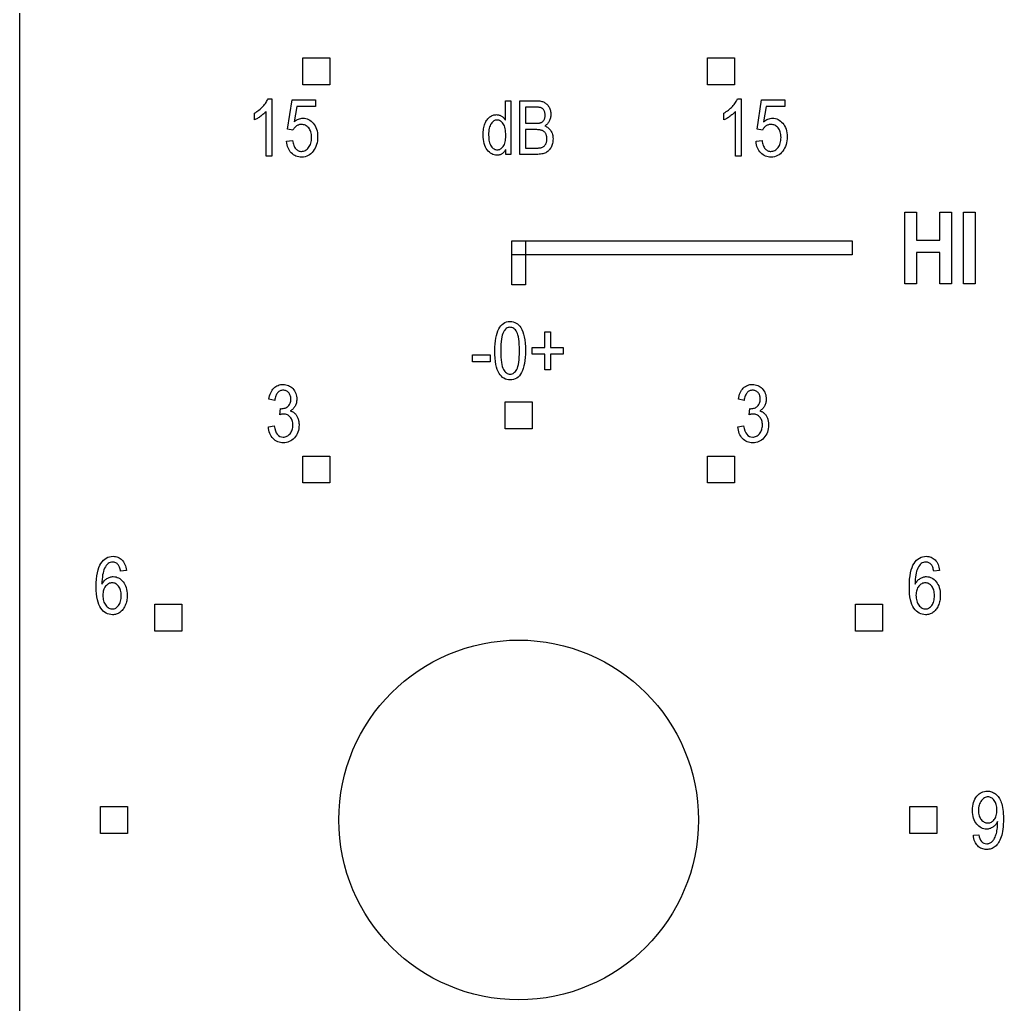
# Model space of a CAD drawing. Header units: millimetres. Extents: x 0 to 40, y 0 to 514.
# Drawn here: x 0 to 19.75, y 401.31 to 421.02 of the extents above; entities that cross this region are included whole.
import ezdxf

# ---------------------------------------------------------------- set-up
doc = ezdxf.new("R2010")
doc.units = ezdxf.units.MM
for name, color, linetype in [('CUT', 1, 'CONTINUOUS'), ('LEGEND', 2, 'CONTINUOUS'), ('OUTLINE', 7, 'CONTINUOUS')]:
    doc.layers.add(name, color=color, linetype=linetype)

msp = doc.modelspace()

# ---------------------------------------------------------------- linework, layer by layer
at = {"layer": 'CUT'}
msp.add_circle((9.99, 405), 3.6, dxfattribs=at)
at = {"layer": 'LEGEND'}
for points in [[(5.67, 420.2552), (6.21, 420.2552), (6.21, 419.7152), (5.67, 419.7152)], [(13.77, 420.2552), (14.31, 420.2552), (14.31, 419.7152), (13.77, 419.7152)], [(5.047, 418.2867), (4.9314, 418.2867), (4.9314, 419.1828), (4.921, 419.171), (4.9098, 419.1592), (4.8977, 419.1474), (4.8847, 419.1354), (4.8709, 419.1234), (4.8563, 419.1114), (4.8407, 419.0993), (4.8244, 419.0871), (4.8077, 419.0753), (4.7915, 419.0642), (4.7755, 419.0538), (4.7599, 419.0442), (4.7447, 419.0354), (4.7297, 419.0273), (4.7152, 419.0199), (4.7009, 419.0133), (4.7009, 419.1492), (4.7244, 419.1633), (4.7472, 419.1781), (4.7693, 419.1936), (4.7907, 419.2099), (4.8114, 419.227), (4.8314, 419.2449), (4.8507, 419.2635), (4.8693, 419.2828), (4.8869, 419.3025), (4.9031, 419.322), (4.918, 419.3414), (4.9315, 419.3607), (4.9437, 419.3799), (4.9545, 419.399), (4.9639, 419.4179), (4.972, 419.4367), (5.047, 419.4367)], [(5.3423, 418.5867), (5.4634, 418.5992), (5.4675, 418.5727), (5.4727, 418.548), (5.479, 418.525), (5.4864, 418.5038), (5.4949, 418.4843), (5.5045, 418.4666), (5.5153, 418.4506), (5.5271, 418.4363), (5.5398, 418.4238), (5.5529, 418.4129), (5.5666, 418.4037), (5.5807, 418.3962), (5.5954, 418.3903), (5.6105, 418.3861), (5.6262, 418.3836), (5.6423, 418.3828), (5.6625, 418.384), (5.6819, 418.3875), (5.7007, 418.3934), (5.7187, 418.4016), (5.736, 418.4122), (5.7526, 418.4252), (5.7686, 418.4405), (5.7838, 418.4582), (5.7977, 418.4779), (5.8097, 418.4993), (5.8199, 418.5225), (5.8283, 418.5473), (5.8348, 418.5739), (5.8394, 418.6023), (5.8422, 418.6323), (5.8431, 418.664), (5.8422, 418.6939), (5.8395, 418.7219), (5.8351, 418.7483), (5.8288, 418.7729), (5.8207, 418.7959), (5.8108, 418.8171), (5.7992, 418.8365), (5.7857, 418.8543), (5.7709, 418.8701), (5.7552, 418.8838), (5.7385, 418.8955), (5.721, 418.905), (5.7025, 418.9124), (5.6831, 418.9176), (5.6628, 418.9208), (5.6416, 418.9219), (5.6286, 418.9214), (5.6158, 418.92), (5.6032, 418.9177), (5.5909, 418.9145), (5.5787, 418.9104), (5.5668, 418.9054), (5.555, 418.8994), (5.5435, 418.8926), (5.5324, 418.8849), (5.5219, 418.8765), (5.5119, 418.8674), (5.5026, 418.8575), (5.4939, 418.8469), (5.4857, 418.8357), (5.4782, 418.8236), (5.4713, 418.8109), (5.3627, 418.8281), (5.4541, 419.4164), (5.9205, 419.4164), (5.9205, 419.282), (5.5463, 419.282), (5.4955, 418.9742), (5.5165, 418.9911), (5.5379, 419.0057), (5.5596, 419.018), (5.5816, 419.0281), (5.6039, 419.036), (5.6266, 419.0416), (5.6495, 419.045), (5.6728, 419.0461), (5.7018, 419.0445), (5.7299, 419.0398), (5.7569, 419.032), (5.7831, 419.021), (5.8082, 419.0069), (5.8324, 418.9896), (5.8556, 418.9692), (5.8779, 418.9457), (5.8983, 418.9195), (5.916, 418.8911), (5.931, 418.8606), (5.9432, 418.8278), (5.9528, 418.7929), (5.9596, 418.7558), (5.9636, 418.7165), (5.965, 418.675), (5.9636, 418.6337), (5.9596, 418.594), (5.9528, 418.5558), (5.9432, 418.519), (5.931, 418.4838), (5.916, 418.4501), (5.8983, 418.4178), (5.8779, 418.3871), (5.8552, 418.359), (5.8306, 418.3346), (5.8042, 418.314), (5.7758, 418.2972), (5.7457, 418.284), (5.7136, 418.2747), (5.6797, 418.269), (5.6439, 418.2672), (5.614, 418.2685), (5.5853, 418.2725), (5.5578, 418.2791), (5.5315, 418.2884), (5.5064, 418.3003), (5.4824, 418.3149), (5.4596, 418.3321), (5.438, 418.3519), (5.4182, 418.3742), (5.4006, 418.3984), (5.3852, 418.4247), (5.3721, 418.453), (5.3613, 418.4834), (5.3527, 418.5158), (5.3464, 418.5502), (5.3423, 418.5867)], [(9.7307, 418.3225), (9.7307, 418.4206), (9.7231, 418.407), (9.715, 418.3941), (9.7064, 418.3821), (9.6972, 418.3709), (9.6875, 418.3606), (9.6773, 418.3511), (9.6666, 418.3424), (9.6553, 418.3346), (9.6436, 418.3276), (9.6318, 418.3216), (9.6196, 418.3165), (9.6073, 418.3123), (9.5947, 418.3091), (9.5819, 418.3068), (9.5689, 418.3054), (9.5557, 418.3049), (9.528, 418.3066), (9.5012, 418.3116), (9.4754, 418.3199), (9.4505, 418.3316), (9.4266, 418.3465), (9.4036, 418.3649), (9.3816, 418.3865), (9.3605, 418.4115), (9.3412, 418.4395), (9.3244, 418.4702), (9.3103, 418.5036), (9.2987, 418.5398), (9.2897, 418.5786), (9.2832, 418.6202), (9.2794, 418.6644), (9.2781, 418.7114), (9.2787, 418.7439), (9.2804, 418.7752), (9.2832, 418.8052), (9.2872, 418.8339), (9.2924, 418.8614), (9.2987, 418.8876), (9.3061, 418.9126), (9.3147, 418.9363), (9.3242, 418.9586), (9.3346, 418.9794), (9.3456, 418.9988), (9.3575, 419.0166), (9.3701, 419.033), (9.3834, 419.0479), (9.3976, 419.0613), (9.4125, 419.0732), (9.428, 419.0837), (9.4439, 419.0928), (9.4603, 419.1005), (9.477, 419.1067), (9.4942, 419.1116), (9.5118, 419.1151), (9.5299, 419.1172), (9.5483, 419.1179), (9.5616, 419.1175), (9.5746, 419.1161), (9.5874, 419.1139), (9.5999, 419.1109), (9.6122, 419.1069), (9.6242, 419.102), (9.636, 419.0963), (9.6476, 419.0897), (9.6588, 419.0823), (9.6695, 419.0742), (9.6797, 419.0654), (9.6894, 419.0559), (9.6987, 419.0457), (9.7074, 419.0348), (9.7156, 419.0233), (9.7234, 419.011), (9.7234, 419.3962), (9.8318, 419.3962), (9.8318, 418.3225)], [(10.0127, 418.3225), (10.0127, 419.3962), (10.343, 419.3962), (10.3675, 419.3957), (10.3906, 419.3943), (10.4124, 419.3918), (10.4329, 419.3884), (10.4521, 419.3841), (10.4701, 419.3787), (10.4867, 419.3724), (10.502, 419.3651), (10.5163, 419.3568), (10.5299, 419.3474), (10.5429, 419.3369), (10.5552, 419.3253), (10.5669, 419.3126), (10.5779, 419.2988), (10.5882, 419.284), (10.5979, 419.2681), (10.6067, 419.2514), (10.6143, 419.2342), (10.6207, 419.2167), (10.6259, 419.1987), (10.63, 419.1802), (10.6329, 419.1613), (10.6347, 419.142), (10.6353, 419.1223), (10.6348, 419.104), (10.6332, 419.0862), (10.6307, 419.0689), (10.6272, 419.052), (10.6227, 419.0356), (10.6171, 419.0196), (10.6106, 419.0041), (10.603, 418.989), (10.5946, 418.9745), (10.5853, 418.9608), (10.5752, 418.9478), (10.5642, 418.9355), (10.5525, 418.924), (10.5399, 418.9132), (10.5265, 418.9031), (10.5122, 418.8938), (10.5309, 418.8862), (10.5486, 418.8774), (10.5653, 418.8674), (10.581, 418.8562), (10.5956, 418.8437), (10.6092, 418.83), (10.6218, 418.8151), (10.6334, 418.7989), (10.6438, 418.7817), (10.6528, 418.7635), (10.6604, 418.7443), (10.6667, 418.7241), (10.6715, 418.703), (10.675, 418.6809), (10.6771, 418.6578), (10.6777, 418.6338), (10.6771, 418.6098), (10.6752, 418.5866), (10.6721, 418.5641), (10.6678, 418.5423), (10.6622, 418.5213), (10.6553, 418.501), (10.6472, 418.4815), (10.6378, 418.4628), (10.6274, 418.445), (10.6162, 418.4285), (10.6041, 418.4132), (10.5912, 418.3992), (10.5775, 418.3865), (10.5629, 418.375), (10.5475, 418.3648), (10.5313, 418.3558), (10.5138, 418.348), (10.4948, 418.3412), (10.4743, 418.3355), (10.4522, 418.3308), (10.4285, 418.3272), (10.4033, 418.3246), (10.3765, 418.323), (10.3482, 418.3225)], [(14.447, 418.2867), (14.3314, 418.2867), (14.3314, 419.1828), (14.321, 419.171), (14.3098, 419.1592), (14.2977, 419.1474), (14.2847, 419.1354), (14.2709, 419.1234), (14.2563, 419.1114), (14.2407, 419.0993), (14.2244, 419.0871), (14.2077, 419.0753), (14.1915, 419.0642), (14.1755, 419.0538), (14.1599, 419.0442), (14.1447, 419.0354), (14.1297, 419.0273), (14.1152, 419.0199), (14.1009, 419.0133), (14.1009, 419.1492), (14.1244, 419.1633), (14.1472, 419.1781), (14.1693, 419.1936), (14.1907, 419.2099), (14.2114, 419.227), (14.2314, 419.2449), (14.2507, 419.2635), (14.2693, 419.2828), (14.2869, 419.3025), (14.3031, 419.322), (14.318, 419.3414), (14.3315, 419.3607), (14.3437, 419.3799), (14.3545, 419.399), (14.3639, 419.4179), (14.372, 419.4367), (14.447, 419.4367)], [(14.7423, 418.5867), (14.8634, 418.5992), (14.8675, 418.5727), (14.8727, 418.548), (14.879, 418.525), (14.8864, 418.5038), (14.8949, 418.4843), (14.9045, 418.4666), (14.9153, 418.4506), (14.9271, 418.4363), (14.9398, 418.4238), (14.9529, 418.4129), (14.9666, 418.4037), (14.9807, 418.3962), (14.9954, 418.3903), (15.0105, 418.3861), (15.0262, 418.3836), (15.0423, 418.3828), (15.0625, 418.384), (15.0819, 418.3875), (15.1007, 418.3934), (15.1187, 418.4016), (15.136, 418.4122), (15.1526, 418.4252), (15.1686, 418.4405), (15.1837, 418.4582), (15.1977, 418.4779), (15.2097, 418.4993), (15.2199, 418.5225), (15.2283, 418.5473), (15.2348, 418.5739), (15.2394, 418.6023), (15.2422, 418.6323), (15.2431, 418.664), (15.2422, 418.6939), (15.2395, 418.7219), (15.2351, 418.7483), (15.2288, 418.7729), (15.2207, 418.7959), (15.2108, 418.8171), (15.1992, 418.8365), (15.1857, 418.8543), (15.1709, 418.8701), (15.1552, 418.8838), (15.1385, 418.8955), (15.121, 418.905), (15.1025, 418.9124), (15.0831, 418.9176), (15.0628, 418.9208), (15.0416, 418.9219), (15.0286, 418.9214), (15.0158, 418.92), (15.0032, 418.9177), (14.9909, 418.9145), (14.9787, 418.9104), (14.9668, 418.9054), (14.955, 418.8994), (14.9435, 418.8926), (14.9324, 418.8849), (14.9219, 418.8765), (14.9119, 418.8674), (14.9026, 418.8575), (14.8939, 418.8469), (14.8857, 418.8357), (14.8782, 418.8236), (14.8712, 418.8109), (14.7627, 418.8281), (14.8541, 419.4164), (15.3205, 419.4164), (15.3205, 419.282), (14.9462, 419.282), (14.8955, 418.9742), (14.9165, 418.9911), (14.9379, 419.0057), (14.9596, 419.018), (14.9816, 419.0281), (15.0039, 419.036), (15.0266, 419.0416), (15.0495, 419.045), (15.0728, 419.0461), (15.1018, 419.0445), (15.1299, 419.0398), (15.1569, 419.032), (15.1831, 419.021), (15.2082, 419.0069), (15.2324, 418.9896), (15.2556, 418.9692), (15.2779, 418.9457), (15.2983, 418.9195), (15.316, 418.8911), (15.331, 418.8606), (15.3432, 418.8278), (15.3528, 418.7929), (15.3596, 418.7558), (15.3636, 418.7165), (15.365, 418.675), (15.3636, 418.6337), (15.3596, 418.594), (15.3528, 418.5558), (15.3432, 418.519), (15.331, 418.4838), (15.316, 418.4501), (15.2983, 418.4178), (15.2779, 418.3871), (15.2552, 418.359), (15.2306, 418.3346), (15.2042, 418.314), (15.1758, 418.2972), (15.1457, 418.284), (15.1136, 418.2747), (15.0797, 418.269), (15.0439, 418.2672), (15.014, 418.2685), (14.9853, 418.2725), (14.9578, 418.2791), (14.9315, 418.2884), (14.9064, 418.3003), (14.8824, 418.3149), (14.8596, 418.3321), (14.838, 418.3519), (14.8182, 418.3742), (14.8006, 418.3984), (14.7852, 418.4247), (14.7721, 418.453), (14.7613, 418.4834), (14.7527, 418.5158), (14.7464, 418.5502), (14.7423, 418.5867)], [(10.1292, 418.9451), (10.3196, 418.9451), (10.3376, 418.9452), (10.3542, 418.9457), (10.3695, 418.9465), (10.3835, 418.9476), (10.3961, 418.9491), (10.4073, 418.9508), (10.4172, 418.9529), (10.4258, 418.9553), (10.4368, 418.9595), (10.4472, 418.9643), (10.4569, 418.9698), (10.466, 418.9759), (10.4744, 418.9827), (10.4822, 418.9901), (10.4893, 418.9982), (10.4957, 419.0069), (10.5015, 419.0164), (10.5065, 419.0267), (10.5107, 419.0378), (10.5141, 419.0497), (10.5168, 419.0624), (10.5187, 419.076), (10.5199, 419.0903), (10.5203, 419.1055), (10.5199, 419.1196), (10.5189, 419.1332), (10.5171, 419.1461), (10.5147, 419.1585), (10.5115, 419.1702), (10.5077, 419.1813), (10.5032, 419.1919), (10.4979, 419.2018), (10.4921, 419.211), (10.4858, 419.2195), (10.4791, 419.2273), (10.4719, 419.2343), (10.4643, 419.2405), (10.4562, 419.2461), (10.4476, 419.2508), (10.4386, 419.2549), (10.4284, 419.2583), (10.4164, 419.2613), (10.4026, 419.2638), (10.3869, 419.2659), (10.3693, 419.2675), (10.35, 419.2686), (10.3287, 419.2693), (10.3057, 419.2695), (10.1292, 419.2695)], [(9.3887, 418.7107), (9.3895, 418.6742), (9.392, 418.6401), (9.396, 418.6084), (9.4018, 418.5792), (9.4091, 418.5524), (9.4181, 418.528), (9.4288, 418.5061), (9.441, 418.4866), (9.4544, 418.4694), (9.4683, 418.4545), (9.4827, 418.4419), (9.4977, 418.4316), (9.5132, 418.4236), (9.5293, 418.4179), (9.5459, 418.4145), (9.563, 418.4133), (9.5799, 418.4144), (9.5963, 418.4177), (9.6121, 418.4232), (9.6273, 418.4309), (9.6419, 418.4408), (9.656, 418.4529), (9.6695, 418.4671), (9.6824, 418.4836), (9.6942, 418.5023), (9.7045, 418.5233), (9.7132, 418.5465), (9.7203, 418.5719), (9.7258, 418.5996), (9.7298, 418.6295), (9.7321, 418.6616), (9.7329, 418.696), (9.7321, 418.7355), (9.7298, 418.7722), (9.7258, 418.8061), (9.7203, 418.8373), (9.7132, 418.8657), (9.7045, 418.8914), (9.6942, 418.9143), (9.6824, 418.9344), (9.6693, 418.952), (9.6555, 418.9673), (9.6408, 418.9802), (9.6253, 418.9907), (9.6089, 418.999), (9.5917, 419.0048), (9.5738, 419.0083), (9.5549, 419.0095), (9.5382, 419.0084), (9.5221, 419.005), (9.5065, 418.9994), (9.4916, 418.9915), (9.4772, 418.9813), (9.4635, 418.9689), (9.4503, 418.9543), (9.4378, 418.9374), (9.4263, 418.918), (9.4163, 418.8961), (9.4079, 418.8717), (9.4009, 418.8446), (9.3956, 418.815), (9.3917, 418.7828), (9.3894, 418.748), (9.3887, 418.7107)], [(10.1292, 418.4492), (10.3482, 418.4492), (10.3657, 418.4494), (10.382, 418.45), (10.3972, 418.4511), (10.4111, 418.4525), (10.4239, 418.4544), (10.4355, 418.4566), (10.4459, 418.4593), (10.4551, 418.4624), (10.4672, 418.4675), (10.4785, 418.4734), (10.4891, 418.4801), (10.4989, 418.4876), (10.508, 418.4958), (10.5164, 418.5048), (10.524, 418.5145), (10.5309, 418.525), (10.537, 418.5363), (10.5423, 418.5482), (10.5467, 418.5608), (10.5504, 418.5742), (10.5532, 418.5882), (10.5553, 418.6029), (10.5565, 418.6184), (10.5569, 418.6345), (10.5565, 418.6494), (10.5553, 418.6637), (10.5534, 418.6775), (10.5507, 418.6906), (10.5472, 418.7032), (10.5429, 418.7152), (10.5378, 418.7266), (10.532, 418.7374), (10.5255, 418.7476), (10.5185, 418.7571), (10.5109, 418.7658), (10.5028, 418.7739), (10.4941, 418.7812), (10.485, 418.7878), (10.4752, 418.7937), (10.465, 418.7989), (10.4537, 418.8035), (10.4409, 418.8074), (10.4266, 418.8108), (10.4109, 418.8135), (10.3936, 418.8156), (10.3748, 418.8171), (10.3545, 418.818), (10.3328, 418.8183), (10.1292, 418.8183)], [(17.7193, 415.7342), (17.7193, 417.1658), (17.9557, 417.1658), (17.9557, 416.6023), (18.4205, 416.6023), (18.4205, 417.1658), (18.6578, 417.1658), (18.6578, 415.7342), (18.4205, 415.7342), (18.4205, 416.3602), (17.9557, 416.3602), (17.9557, 415.7342)], [(18.8951, 415.7342), (18.8951, 417.1658), (19.1314, 417.1658), (19.1314, 415.7342)], [(9.85, 416.59), (16.67, 416.59), (16.67, 416.31), (9.85, 416.31)], [(9.85, 416.59), (10.13, 416.59), (10.13, 415.71), (9.85, 415.71)], [(9.5127, 414.3922), (9.5139, 414.4621), (9.5175, 414.5276), (9.5236, 414.5887), (9.5321, 414.6455), (9.543, 414.6979), (9.5564, 414.7459), (9.5722, 414.7896), (9.5904, 414.8289), (9.611, 414.8637), (9.6339, 414.8938), (9.6591, 414.9194), (9.6866, 414.9402), (9.7164, 414.9565), (9.7485, 414.9681), (9.783, 414.975), (9.8197, 414.9773), (9.8524, 414.9755), (9.8833, 414.9698), (9.9124, 414.9604), (9.9398, 414.9473), (9.9654, 414.9303), (9.9892, 414.9097), (10.0112, 414.8852), (10.0314, 414.857), (10.0534, 414.818), (10.0724, 414.7735), (10.0885, 414.7235), (10.1017, 414.6682), (10.112, 414.6073), (10.1193, 414.5411), (10.1237, 414.4693), (10.1252, 414.3922), (10.1239, 414.3227), (10.1203, 414.2574), (10.1143, 414.1965), (10.1058, 414.1399), (10.0949, 414.0877), (10.0817, 414.0397), (10.0659, 413.996), (10.0478, 413.9566), (10.0273, 413.9218), (10.0045, 413.8915), (9.9793, 413.8659), (9.9517, 413.845), (9.9218, 413.8287), (9.8896, 413.8171), (9.855, 413.8101), (9.8181, 413.8078), (9.7853, 413.8099), (9.754, 413.816), (9.7242, 413.8263), (9.696, 413.8406), (9.6692, 413.8591), (9.644, 413.8816), (9.6204, 413.9083), (9.5982, 413.9391), (9.5782, 413.9749), (9.5608, 414.0166), (9.5461, 414.0643), (9.534, 414.118), (9.5247, 414.1776), (9.518, 414.2432), (9.514, 414.3147), (9.5127, 414.3922)], [(9.6306, 414.3922), (9.6315, 414.3253), (9.634, 414.2642), (9.6382, 414.2089), (9.644, 414.1593), (9.6515, 414.1154), (9.6607, 414.0773), (9.6716, 414.045), (9.6841, 414.0184), (9.698, 413.9961), (9.7128, 413.9768), (9.7285, 413.9605), (9.7452, 413.9472), (9.7628, 413.9368), (9.7813, 413.9294), (9.8008, 413.9249), (9.8213, 413.9234), (9.8406, 413.9249), (9.8591, 413.9294), (9.8768, 413.937), (9.8937, 413.9475), (9.9098, 413.961), (9.9251, 413.9775), (9.9396, 413.997), (9.9533, 414.0195), (9.9657, 414.0464), (9.9765, 414.0789), (9.9857, 414.117), (9.9931, 414.1607), (9.9989, 414.2101), (10.0031, 414.2652), (10.0056, 414.3259), (10.0064, 414.3922), (10.0056, 414.4592), (10.0031, 414.5205), (9.9989, 414.5759), (9.993, 414.6256), (9.9855, 414.6695), (9.9763, 414.7076), (9.9654, 414.7399), (9.9529, 414.7664), (9.939, 414.7886), (9.9242, 414.8078), (9.9083, 414.824), (9.8915, 414.8373), (9.8736, 414.8476), (9.8548, 414.855), (9.835, 414.8595), (9.8142, 414.8609), (9.7951, 414.8594), (9.7767, 414.8549), (9.7592, 414.8474), (9.7424, 414.8369), (9.7265, 414.8234), (9.7113, 414.8069), (9.6969, 414.7874), (9.6834, 414.7648), (9.671, 414.738), (9.6603, 414.7055), (9.6512, 414.6674), (9.6438, 414.6236), (9.638, 414.5742), (9.6339, 414.5192), (9.6314, 414.4585), (9.6306, 414.3922)], [(10.5173, 414.0125), (10.5173, 414.3266), (10.2619, 414.3266), (10.2619, 414.4578), (10.5173, 414.4578), (10.5173, 414.7695), (10.6267, 414.7695), (10.6267, 414.4578), (10.8822, 414.4578), (10.8822, 414.3266), (10.6267, 414.3266), (10.6267, 414.0125)], [(9.065, 414.1711), (9.065, 414.3125), (9.4189, 414.3125), (9.4189, 414.1711)], [(4.9783, 412.8703), (5.0939, 412.8891), (5.1046, 412.8363), (5.1188, 412.7906), (5.1364, 412.752), (5.1574, 412.7203), (5.1819, 412.6957), (5.2098, 412.6781), (5.2411, 412.6676), (5.2759, 412.6641), (5.2953, 412.6651), (5.3141, 412.6683), (5.3322, 412.6735), (5.3496, 412.6808), (5.3663, 412.6902), (5.3824, 412.7016), (5.3979, 412.7152), (5.4127, 412.7309), (5.4262, 412.7482), (5.4379, 412.7667), (5.4479, 412.7865), (5.456, 412.8075), (5.4623, 412.8298), (5.4669, 412.8533), (5.4696, 412.878), (5.4705, 412.9039), (5.4696, 412.9283), (5.4671, 412.9515), (5.463, 412.9734), (5.4572, 412.9942), (5.4497, 413.0137), (5.4406, 413.0319), (5.4298, 413.049), (5.4173, 413.0649), (5.4037, 413.0791), (5.3893, 413.0915), (5.3741, 413.102), (5.3582, 413.1106), (5.3415, 413.1172), (5.324, 413.122), (5.3058, 413.1248), (5.2869, 413.1258), (5.2784, 413.1256), (5.2695, 413.1248), (5.2601, 413.1236), (5.2502, 413.1219), (5.2398, 413.1197), (5.2289, 413.117), (5.2175, 413.1138), (5.2056, 413.1102), (5.2189, 413.2336), (5.2369, 413.232), (5.2577, 413.2329), (5.2775, 413.2353), (5.2962, 413.2394), (5.314, 413.2451), (5.3308, 413.2525), (5.3466, 413.2615), (5.3614, 413.2721), (5.3752, 413.2844), (5.3876, 413.298), (5.3984, 413.3128), (5.4075, 413.3286), (5.415, 413.3455), (5.4208, 413.3636), (5.425, 413.3827), (5.4275, 413.4029), (5.4283, 413.4242), (5.4276, 413.4439), (5.4255, 413.4625), (5.422, 413.4801), (5.4171, 413.4968), (5.4109, 413.5125), (5.4032, 413.5271), (5.3942, 413.5408), (5.3838, 413.5535), (5.3723, 413.565), (5.3603, 413.5749), (5.3476, 413.5833), (5.3343, 413.5902), (5.3205, 413.5955), (5.306, 413.5993), (5.2909, 413.6016), (5.2752, 413.6024), (5.2589, 413.6016), (5.2432, 413.5992), (5.2283, 413.5952), (5.2139, 413.5896), (5.2002, 413.5824), (5.1872, 413.5736), (5.1748, 413.5632), (5.163, 413.5512), (5.1521, 413.5376), (5.1423, 413.5223), (5.1334, 413.5054), (5.1256, 413.4868), (5.1189, 413.4666), (5.1132, 413.4448), (5.1085, 413.4213), (5.1048, 413.3961), (4.99, 413.4211), (4.9963, 413.4567), (5.0044, 413.4901), (5.0141, 413.5212), (5.0255, 413.55), (5.0387, 413.5766), (5.0536, 413.601), (5.0702, 413.6231), (5.0884, 413.643), (5.1081, 413.6606), (5.1287, 413.6758), (5.1504, 413.6887), (5.173, 413.6992), (5.1967, 413.7074), (5.2213, 413.7133), (5.2469, 413.7168), (5.2736, 413.718), (5.3016, 413.7167), (5.3285, 413.7127), (5.3543, 413.7061), (5.3791, 413.6969), (5.4027, 413.685), (5.4254, 413.6705), (5.4469, 413.6534), (5.4673, 413.6336), (5.486, 413.6118), (5.5022, 413.5887), (5.5159, 413.5642), (5.5271, 413.5383), (5.5358, 413.511), (5.5421, 413.4824), (5.5458, 413.4525), (5.547, 413.4211), (5.5465, 413.4019), (5.5449, 413.3832), (5.5423, 413.365), (5.5385, 413.3475), (5.5338, 413.3305), (5.5279, 413.314), (5.521, 413.2981), (5.513, 413.2828), (5.5041, 413.2682), (5.4944, 413.2544), (5.4838, 413.2413), (5.4723, 413.2291), (5.46, 413.2177), (5.4469, 413.2071), (5.4329, 413.1973), (5.4181, 413.1883), (5.4319, 413.1841), (5.445, 413.1792), (5.4576, 413.1737), (5.4695, 413.1676), (5.4808, 413.1608), (5.4915, 413.1534), (5.5016, 413.1454), (5.5111, 413.1367), (5.5201, 413.1274), (5.5286, 413.1173), (5.5367, 413.1064), (5.5443, 413.0947), (5.5515, 413.0824), (5.5583, 413.0692), (5.5646, 413.0553), (5.5705, 413.0406), (5.5758, 413.0254), (5.5804, 413.0097), (5.5843, 412.9935), (5.5875, 412.977), (5.5899, 412.96), (5.5917, 412.9425), (5.5928, 412.9246), (5.5931, 412.9063), (5.5917, 412.8677), (5.5873, 412.8309), (5.5801, 412.796), (5.5699, 412.7628), (5.5568, 412.7314), (5.5408, 412.7018), (5.5219, 412.6741), (5.5002, 412.6481), (5.4763, 412.6245), (5.4514, 412.6041), (5.4253, 412.5869), (5.398, 412.5728), (5.3696, 412.5618), (5.34, 412.5539), (5.3093, 412.5492), (5.2775, 412.5477), (5.248, 412.549), (5.2196, 412.5531), (5.1924, 412.56), (5.1664, 412.5695), (5.1415, 412.5818), (5.1177, 412.5969), (5.0951, 412.6147), (5.0736, 412.6352), (5.0538, 412.658), (5.0363, 412.6827), (5.021, 412.7093), (5.008, 412.7377), (4.9972, 412.768), (4.9886, 412.8003), (4.9823, 412.8344), (4.9783, 412.8703)], [(14.3783, 412.8703), (14.4939, 412.8891), (14.5046, 412.8363), (14.5188, 412.7906), (14.5364, 412.752), (14.5574, 412.7203), (14.5819, 412.6957), (14.6098, 412.6781), (14.6411, 412.6676), (14.6759, 412.6641), (14.6953, 412.6651), (14.7141, 412.6683), (14.7322, 412.6735), (14.7496, 412.6808), (14.7663, 412.6902), (14.7824, 412.7016), (14.7979, 412.7152), (14.8127, 412.7309), (14.8262, 412.7482), (14.8379, 412.7667), (14.8479, 412.7865), (14.856, 412.8075), (14.8623, 412.8298), (14.8669, 412.8533), (14.8696, 412.878), (14.8705, 412.9039), (14.8696, 412.9283), (14.8671, 412.9515), (14.863, 412.9734), (14.8572, 412.9942), (14.8497, 413.0137), (14.8406, 413.0319), (14.8298, 413.049), (14.8173, 413.0649), (14.8037, 413.0791), (14.7893, 413.0915), (14.7741, 413.102), (14.7582, 413.1106), (14.7415, 413.1172), (14.724, 413.122), (14.7058, 413.1248), (14.6869, 413.1258), (14.6784, 413.1256), (14.6695, 413.1248), (14.6601, 413.1236), (14.6502, 413.1219), (14.6398, 413.1197), (14.6289, 413.117), (14.6175, 413.1138), (14.6056, 413.1102), (14.6189, 413.2336), (14.6369, 413.232), (14.6577, 413.2329), (14.6775, 413.2353), (14.6962, 413.2394), (14.714, 413.2451), (14.7308, 413.2525), (14.7466, 413.2615), (14.7614, 413.2721), (14.7752, 413.2844), (14.7876, 413.298), (14.7984, 413.3128), (14.8075, 413.3286), (14.815, 413.3455), (14.8208, 413.3636), (14.825, 413.3827), (14.8275, 413.4029), (14.8283, 413.4242), (14.8276, 413.4439), (14.8255, 413.4625), (14.822, 413.4801), (14.8171, 413.4968), (14.8109, 413.5125), (14.8032, 413.5271), (14.7942, 413.5408), (14.7837, 413.5535), (14.7723, 413.565), (14.7603, 413.5749), (14.7476, 413.5833), (14.7343, 413.5902), (14.7205, 413.5955), (14.706, 413.5993), (14.6909, 413.6016), (14.6752, 413.6024), (14.6589, 413.6016), (14.6432, 413.5992), (14.6283, 413.5952), (14.6139, 413.5896), (14.6002, 413.5824), (14.5872, 413.5736), (14.5748, 413.5632), (14.563, 413.5512), (14.5521, 413.5376), (14.5423, 413.5223), (14.5334, 413.5054), (14.5256, 413.4868), (14.5189, 413.4666), (14.5132, 413.4448), (14.5085, 413.4213), (14.5048, 413.3961), (14.39, 413.4211), (14.3963, 413.4567), (14.4044, 413.4901), (14.4141, 413.5212), (14.4255, 413.55), (14.4387, 413.5766), (14.4536, 413.601), (14.4702, 413.6231), (14.4884, 413.643), (14.5081, 413.6606), (14.5287, 413.6758), (14.5504, 413.6887), (14.573, 413.6992), (14.5967, 413.7074), (14.6213, 413.7133), (14.6469, 413.7168), (14.6736, 413.718), (14.7016, 413.7167), (14.7285, 413.7127), (14.7543, 413.7061), (14.7791, 413.6969), (14.8027, 413.685), (14.8254, 413.6705), (14.8469, 413.6534), (14.8673, 413.6336), (14.886, 413.6118), (14.9022, 413.5887), (14.9159, 413.5642), (14.9271, 413.5383), (14.9358, 413.511), (14.9421, 413.4824), (14.9458, 413.4525), (14.947, 413.4211), (14.9465, 413.4019), (14.9449, 413.3832), (14.9423, 413.365), (14.9385, 413.3475), (14.9338, 413.3305), (14.9279, 413.314), (14.921, 413.2981), (14.913, 413.2828), (14.9041, 413.2682), (14.8944, 413.2544), (14.8838, 413.2413), (14.8723, 413.2291), (14.86, 413.2177), (14.8469, 413.2071), (14.8329, 413.1973), (14.8181, 413.1883), (14.8319, 413.1841), (14.845, 413.1792), (14.8576, 413.1737), (14.8695, 413.1676), (14.8808, 413.1608), (14.8915, 413.1534), (14.9016, 413.1454), (14.9111, 413.1367), (14.9201, 413.1274), (14.9286, 413.1173), (14.9367, 413.1064), (14.9443, 413.0947), (14.9515, 413.0824), (14.9583, 413.0692), (14.9646, 413.0553), (14.9705, 413.0406), (14.9758, 413.0254), (14.9804, 413.0097), (14.9843, 412.9935), (14.9875, 412.977), (14.9899, 412.96), (14.9917, 412.9425), (14.9928, 412.9246), (14.9931, 412.9063), (14.9917, 412.8677), (14.9873, 412.8309), (14.9801, 412.796), (14.9699, 412.7628), (14.9568, 412.7314), (14.9408, 412.7018), (14.9219, 412.6741), (14.9002, 412.6481), (14.8763, 412.6245), (14.8514, 412.6041), (14.8253, 412.5869), (14.798, 412.5728), (14.7696, 412.5618), (14.74, 412.5539), (14.7093, 412.5492), (14.6775, 412.5477), (14.648, 412.549), (14.6196, 412.5531), (14.5924, 412.56), (14.5664, 412.5695), (14.5415, 412.5818), (14.5177, 412.5969), (14.4951, 412.6147), (14.4736, 412.6352), (14.4538, 412.658), (14.4363, 412.6827), (14.421, 412.7093), (14.408, 412.7377), (14.3972, 412.768), (14.3886, 412.8003), (14.3823, 412.8344), (14.3783, 412.8703)], [(9.72, 413.37), (10.26, 413.37), (10.26, 412.83), (9.72, 412.83)], [(5.67, 412.2848), (6.21, 412.2848), (6.21, 411.7448), (5.67, 411.7448)], [(13.77, 412.2848), (14.31, 412.2848), (14.31, 411.7448), (13.77, 411.7448)], [(2.1353, 409.9922), (2.0205, 409.9812), (2.0161, 410.0025), (2.0113, 410.0222), (2.006, 410.0403), (2.0001, 410.0568), (1.9938, 410.0718), (1.9871, 410.0851), (1.9798, 410.0969), (1.972, 410.107), (1.9602, 410.1198), (1.9478, 410.131), (1.9348, 410.1404), (1.9212, 410.148), (1.9071, 410.154), (1.8923, 410.1583), (1.877, 410.1609), (1.8611, 410.1617), (1.8365, 410.1598), (1.8132, 410.1539), (1.7911, 410.1441), (1.7703, 410.1305), (1.7507, 410.1129), (1.7323, 410.0914), (1.7152, 410.066), (1.6994, 410.0367), (1.6871, 410.0082), (1.6764, 409.9764), (1.6674, 409.9414), (1.6599, 409.9031), (1.6541, 409.8617), (1.6498, 409.817), (1.6472, 409.7691), (1.6462, 409.718), (1.6565, 409.7362), (1.6674, 409.7532), (1.679, 409.7691), (1.6912, 409.7839), (1.704, 409.7975), (1.7174, 409.81), (1.7315, 409.8214), (1.7462, 409.8316), (1.7614, 409.8407), (1.7768, 409.8486), (1.7923, 409.8552), (1.8082, 409.8606), (1.8242, 409.8649), (1.8404, 409.8679), (1.8569, 409.8697), (1.8736, 409.8703), (1.9011, 409.8687), (1.9277, 409.864), (1.9534, 409.8561), (1.9782, 409.845), (2.0021, 409.8308), (2.0251, 409.8134), (2.0473, 409.7929), (2.0685, 409.7691), (2.088, 409.7428), (2.1049, 409.7143), (2.1192, 409.6836), (2.1309, 409.6509), (2.14, 409.616), (2.1465, 409.5789), (2.1504, 409.5398), (2.1517, 409.4984), (2.1511, 409.4701), (2.1491, 409.4424), (2.1458, 409.4153), (2.1413, 409.389), (2.1354, 409.3633), (2.1282, 409.3383), (2.1197, 409.3139), (2.1099, 409.2902), (2.0991, 409.2677), (2.0875, 409.2466), (2.0752, 409.2271), (2.0622, 409.2091), (2.0484, 409.1926), (2.0338, 409.1777), (2.0185, 409.1642), (2.0025, 409.1523), (1.9859, 409.1419), (1.9688, 409.1329), (1.9514, 409.1252), (1.9335, 409.1189), (1.9153, 409.1141), (1.8966, 409.1106), (1.8775, 409.1085), (1.858, 409.1078), (1.8232, 409.1098), (1.79, 409.1158), (1.7583, 409.1258), (1.7283, 409.1398), (1.6998, 409.1579), (1.6728, 409.1799), (1.6474, 409.2059), (1.6236, 409.2359), (1.602, 409.2706), (1.5832, 409.3107), (1.5674, 409.3561), (1.5544, 409.4068), (1.5444, 409.4629), (1.5372, 409.5244), (1.5328, 409.5911), (1.5314, 409.6633), (1.5329, 409.7433), (1.5373, 409.8174), (1.5447, 409.8854), (1.555, 409.9476), (1.5683, 410.0037), (1.5846, 410.0539), (1.6038, 410.0981), (1.6259, 410.1363), (1.6504, 410.1694), (1.6765, 410.198), (1.7043, 410.2223), (1.7337, 410.2421), (1.7648, 410.2575), (1.7976, 410.2685), (1.832, 410.2751), (1.8681, 410.2773), (1.8943, 410.2762), (1.9195, 410.2728), (1.9435, 410.2671), (1.9665, 410.2591), (1.9883, 410.2488), (2.0091, 410.2363), (2.0288, 410.2214), (2.0474, 410.2043), (2.0646, 410.185), (2.08, 410.1636), (2.0936, 410.1402), (2.1055, 410.1147), (2.1156, 410.0872), (2.1239, 410.0576), (2.1305, 410.0259), (2.1353, 409.9922)], [(18.4166, 409.9922), (18.3017, 409.9812), (18.2974, 410.0025), (18.2926, 410.0222), (18.2872, 410.0403), (18.2814, 410.0568), (18.2751, 410.0718), (18.2683, 410.0851), (18.2611, 410.0969), (18.2533, 410.107), (18.2415, 410.1198), (18.2291, 410.131), (18.2161, 410.1404), (18.2025, 410.148), (18.1884, 410.154), (18.1736, 410.1583), (18.1583, 410.1609), (18.1424, 410.1617), (18.1178, 410.1598), (18.0945, 410.1539), (18.0724, 410.1441), (18.0515, 410.1305), (18.0319, 410.1129), (18.0136, 410.0914), (17.9965, 410.066), (17.9806, 410.0367), (17.9684, 410.0082), (17.9577, 409.9764), (17.9486, 409.9414), (17.9412, 409.9031), (17.9354, 409.8617), (17.9311, 409.817), (17.9285, 409.7691), (17.9275, 409.718), (17.9378, 409.7362), (17.9487, 409.7532), (17.9603, 409.7691), (17.9724, 409.7839), (17.9853, 409.7975), (17.9987, 409.81), (18.0128, 409.8214), (18.0275, 409.8316), (18.0427, 409.8407), (18.058, 409.8486), (18.0736, 409.8552), (18.0894, 409.8606), (18.1055, 409.8649), (18.1217, 409.8679), (18.1382, 409.8697), (18.1549, 409.8703), (18.1823, 409.8687), (18.2089, 409.864), (18.2346, 409.8561), (18.2594, 409.845), (18.2834, 409.8308), (18.3064, 409.8134), (18.3285, 409.7929), (18.3498, 409.7691), (18.3693, 409.7428), (18.3862, 409.7143), (18.4005, 409.6836), (18.4122, 409.6509), (18.4213, 409.616), (18.4278, 409.5789), (18.4317, 409.5398), (18.433, 409.4984), (18.4323, 409.4701), (18.4304, 409.4424), (18.4271, 409.4153), (18.4225, 409.389), (18.4167, 409.3633), (18.4095, 409.3383), (18.401, 409.3139), (18.3912, 409.2902), (18.3804, 409.2677), (18.3688, 409.2466), (18.3565, 409.2271), (18.3434, 409.2091), (18.3296, 409.1926), (18.3151, 409.1777), (18.2998, 409.1642), (18.2838, 409.1523), (18.2672, 409.1419), (18.2501, 409.1329), (18.2327, 409.1252), (18.2148, 409.1189), (18.1965, 409.1141), (18.1779, 409.1106), (18.1588, 409.1085), (18.1392, 409.1078), (18.1045, 409.1098), (18.0713, 409.1158), (18.0396, 409.1258), (18.0095, 409.1398), (17.981, 409.1579), (17.9541, 409.1799), (17.9287, 409.2059), (17.9049, 409.2359), (17.8833, 409.2706), (17.8645, 409.3107), (17.8487, 409.3561), (17.8357, 409.4068), (17.8256, 409.4629), (17.8184, 409.5244), (17.8141, 409.5911), (17.8127, 409.6633), (17.8141, 409.7433), (17.8186, 409.8174), (17.826, 409.8854), (17.8363, 409.9476), (17.8496, 410.0037), (17.8658, 410.0539), (17.885, 410.0981), (17.9072, 410.1363), (17.9317, 410.1694), (17.9578, 410.198), (17.9856, 410.2223), (18.015, 410.2421), (18.0461, 410.2575), (18.0789, 410.2685), (18.1133, 410.2751), (18.1494, 410.2773), (18.1756, 410.2762), (18.2007, 410.2728), (18.2248, 410.2671), (18.2477, 410.2591), (18.2696, 410.2488), (18.2904, 410.2363), (18.3101, 410.2214), (18.3287, 410.2043), (18.3459, 410.185), (18.3613, 410.1636), (18.3749, 410.1402), (18.3868, 410.1147), (18.3969, 410.0872), (18.4052, 410.0576), (18.4118, 410.0259), (18.4166, 409.9922)], [(1.6642, 409.4984), (1.6651, 409.4681), (1.6679, 409.4394), (1.6724, 409.4121), (1.6789, 409.3864), (1.6871, 409.3622), (1.6972, 409.3396), (1.7091, 409.3184), (1.7228, 409.2988), (1.7377, 409.2812), (1.7533, 409.2658), (1.7694, 409.2529), (1.7861, 409.2423), (1.8034, 409.234), (1.8212, 409.2281), (1.8397, 409.2246), (1.8587, 409.2234), (1.8755, 409.2245), (1.8918, 409.2279), (1.9077, 409.2334), (1.9231, 409.2412), (1.9381, 409.2512), (1.9526, 409.2634), (1.9666, 409.2779), (1.9802, 409.2945), (1.9928, 409.3131), (2.0036, 409.3334), (2.0128, 409.3553), (2.0204, 409.3789), (2.0262, 409.4042), (2.0304, 409.4311), (2.0329, 409.4596), (2.0337, 409.4898), (2.0329, 409.5195), (2.0304, 409.5474), (2.0263, 409.5736), (2.0205, 409.598), (2.013, 409.6208), (2.0039, 409.6419), (1.9931, 409.6613), (1.9806, 409.6789), (1.967, 409.6947), (1.9526, 409.7083), (1.9375, 409.7198), (1.9216, 409.7293), (1.905, 409.7366), (1.8877, 409.7419), (1.8697, 409.745), (1.8509, 409.7461), (1.8325, 409.7451), (1.8146, 409.7419), (1.7974, 409.7367), (1.7807, 409.7294), (1.7647, 409.72), (1.7492, 409.7085), (1.7343, 409.695), (1.7201, 409.6793), (1.707, 409.6619), (1.6956, 409.6429), (1.686, 409.6226), (1.6782, 409.6007), (1.6721, 409.5773), (1.6677, 409.5525), (1.6651, 409.5262), (1.6642, 409.4984)], [(17.9455, 409.4984), (17.9464, 409.4681), (17.9491, 409.4394), (17.9537, 409.4121), (17.9601, 409.3864), (17.9684, 409.3622), (17.9784, 409.3396), (17.9903, 409.3184), (18.0041, 409.2988), (18.019, 409.2812), (18.0345, 409.2658), (18.0507, 409.2529), (18.0674, 409.2423), (18.0846, 409.234), (18.1025, 409.2281), (18.121, 409.2246), (18.14, 409.2234), (18.1568, 409.2245), (18.1731, 409.2279), (18.189, 409.2334), (18.2044, 409.2412), (18.2193, 409.2512), (18.2338, 409.2634), (18.2479, 409.2779), (18.2615, 409.2945), (18.274, 409.3131), (18.2849, 409.3334), (18.2941, 409.3553), (18.3016, 409.3789), (18.3075, 409.4042), (18.3117, 409.4311), (18.3142, 409.4596), (18.315, 409.4898), (18.3142, 409.5195), (18.3117, 409.5474), (18.3075, 409.5736), (18.3017, 409.598), (18.2943, 409.6208), (18.2851, 409.6419), (18.2743, 409.6613), (18.2619, 409.6789), (18.2482, 409.6947), (18.2339, 409.7083), (18.2187, 409.7198), (18.2029, 409.7293), (18.1863, 409.7366), (18.169, 409.7419), (18.151, 409.745), (18.1322, 409.7461), (18.1138, 409.7451), (18.0959, 409.7419), (18.0786, 409.7367), (18.062, 409.7294), (18.0459, 409.72), (18.0305, 409.7085), (18.0156, 409.695), (18.0013, 409.6793), (17.9882, 409.6619), (17.9769, 409.6429), (17.9673, 409.6226), (17.9594, 409.6007), (17.9533, 409.5773), (17.949, 409.5525), (17.9464, 409.5262), (17.9455, 409.4984)], [(2.7052, 409.32), (3.2452, 409.32), (3.2452, 408.78), (2.7052, 408.78)], [(16.7348, 409.32), (17.2748, 409.32), (17.2748, 408.78), (16.7348, 408.78)], [(19.0947, 404.6922), (19.2056, 404.7047), (19.2139, 404.6622), (19.2254, 404.6254), (19.24, 404.5942), (19.258, 404.5688), (19.2791, 404.5489), (19.3035, 404.5348), (19.3311, 404.5263), (19.3619, 404.5234), (19.3762, 404.5241), (19.3901, 404.5259), (19.4038, 404.529), (19.4171, 404.5333), (19.43, 404.5388), (19.4427, 404.5456), (19.455, 404.5536), (19.467, 404.5629), (19.4785, 404.5737), (19.4897, 404.5865), (19.5004, 404.6011), (19.5106, 404.6177), (19.5204, 404.6362), (19.5297, 404.6566), (19.5386, 404.6789), (19.547, 404.7031), (19.5547, 404.7288), (19.5614, 404.7556), (19.567, 404.7834), (19.5716, 404.8123), (19.5752, 404.8422), (19.5778, 404.8732), (19.5793, 404.9052), (19.5798, 404.9383), (19.5798, 404.9664), (19.5705, 404.9495), (19.5603, 404.9334), (19.5494, 404.9183), (19.5377, 404.9041), (19.5252, 404.8908), (19.5119, 404.8784), (19.4978, 404.8669), (19.483, 404.8562), (19.4677, 404.8467), (19.4524, 404.8385), (19.4369, 404.8315), (19.4214, 404.8258), (19.4059, 404.8213), (19.3902, 404.8182), (19.3745, 404.8163), (19.3588, 404.8156), (19.3305, 404.8172), (19.3033, 404.8219), (19.2771, 404.8297), (19.2518, 404.8407), (19.2276, 404.8548), (19.2043, 404.8721), (19.182, 404.8925), (19.1607, 404.916), (19.1412, 404.9423), (19.1243, 404.9708), (19.11, 405.0017), (19.0983, 405.0349), (19.0892, 405.0703), (19.0827, 405.1081), (19.0788, 405.1482), (19.0775, 405.1906), (19.0788, 405.2344), (19.0829, 405.2757), (19.0896, 405.3147), (19.0991, 405.3513), (19.1112, 405.3855), (19.1261, 405.4173), (19.1436, 405.4468), (19.1638, 405.4738), (19.186, 405.4981), (19.2093, 405.5191), (19.2338, 405.5369), (19.2594, 405.5515), (19.2862, 405.5628), (19.3142, 405.5709), (19.3433, 405.5757), (19.3736, 405.5773), (19.3953, 405.5764), (19.4166, 405.5737), (19.4376, 405.5692), (19.4582, 405.5629), (19.4784, 405.5548), (19.4983, 405.5448), (19.5177, 405.5331), (19.5369, 405.5195), (19.5553, 405.5042), (19.5726, 405.4872), (19.5889, 405.4685), (19.6041, 405.448), (19.6182, 405.4259), (19.6312, 405.4021), (19.6432, 405.3765), (19.6541, 405.3492), (19.6638, 405.3195), (19.6722, 405.2868), (19.6793, 405.2509), (19.6851, 405.2119), (19.6896, 405.1698), (19.6929, 405.1247), (19.6948, 405.0764), (19.6955, 405.025), (19.6948, 404.9677), (19.6927, 404.9136), (19.6892, 404.8629), (19.6843, 404.8154), (19.6781, 404.7713), (19.6704, 404.7304), (19.6614, 404.6929), (19.6509, 404.6586), (19.6393, 404.6271), (19.6267, 404.5978), (19.6131, 404.5706), (19.5985, 404.5457), (19.5829, 404.523), (19.5663, 404.5024), (19.5488, 404.4841), (19.5302, 404.468), (19.5109, 404.4539), (19.491, 404.4417), (19.4705, 404.4313), (19.4495, 404.4229), (19.4278, 404.4163), (19.4056, 404.4116), (19.3829, 404.4088), (19.3595, 404.4078), (19.3333, 404.409), (19.3082, 404.4124), (19.2842, 404.4181), (19.2613, 404.4261), (19.2395, 404.4363), (19.2188, 404.4489), (19.1991, 404.4637), (19.1806, 404.4809), (19.1636, 404.5001), (19.1483, 404.5215), (19.1348, 404.5448), (19.1232, 404.5702), (19.1134, 404.5977), (19.1053, 404.6271), (19.0991, 404.6586), (19.0947, 404.6922)], [(19.5673, 405.1977), (19.5665, 405.2275), (19.5639, 405.2557), (19.5597, 405.2823), (19.5537, 405.3072), (19.546, 405.3305), (19.5366, 405.3522), (19.5255, 405.3722), (19.5127, 405.3906), (19.4987, 405.4071), (19.4843, 405.4214), (19.4693, 405.4335), (19.4539, 405.4434), (19.4379, 405.451), (19.4214, 405.4565), (19.4044, 405.4598), (19.3869, 405.4609), (19.3686, 405.4598), (19.3508, 405.4563), (19.3335, 405.4504), (19.3167, 405.4422), (19.3004, 405.4316), (19.2846, 405.4187), (19.2693, 405.4035), (19.2545, 405.3859), (19.2408, 405.3664), (19.229, 405.3453), (19.219, 405.3227), (19.2108, 405.2984), (19.2044, 405.2727), (19.1999, 405.2453), (19.1972, 405.2164), (19.1963, 405.1859), (19.1971, 405.1585), (19.1997, 405.1325), (19.2041, 405.108), (19.2101, 405.0849), (19.2179, 405.0632), (19.2275, 405.0429), (19.2387, 405.0241), (19.2517, 405.0066), (19.2659, 404.991), (19.2808, 404.9774), (19.2964, 404.9659), (19.3127, 404.9565), (19.3296, 404.9492), (19.3472, 404.944), (19.3655, 404.9409), (19.3845, 404.9398), (19.4033, 404.9409), (19.4213, 404.944), (19.4387, 404.9493), (19.4552, 404.9566), (19.4711, 404.9661), (19.4862, 404.9776), (19.5006, 404.9913), (19.5142, 405.007), (19.5267, 405.0247), (19.5375, 405.0441), (19.5466, 405.0653), (19.5541, 405.0883), (19.5599, 405.113), (19.564, 405.1395), (19.5665, 405.1677), (19.5673, 405.1977)], [(1.62, 405.27), (2.16, 405.27), (2.16, 404.73), (1.62, 404.73)], [(17.82, 405.27), (18.36, 405.27), (18.36, 404.73), (17.82, 404.73)]]:
    msp.add_lwpolyline(points, close=True, dxfattribs=at)
at = {"layer": 'OUTLINE'}
msp.add_lwpolyline([(0, 514), (40.3, 514), (40.3, 0), (0, 0)], close=True, dxfattribs=at)

doc.saveas('drawing.dxf')
